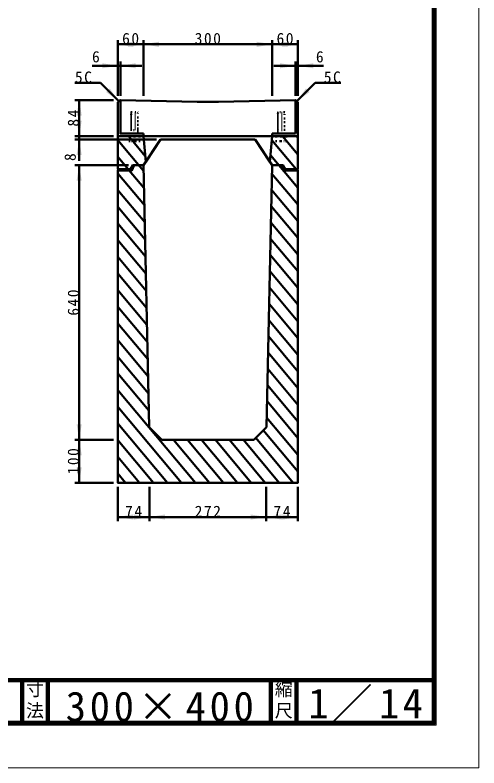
# Model space of a CAD drawing. Units: millimetres, scale not verified. Extents: x -2102 to 2102, y -1485 to 1485.
# Drawn here: x 1021 to 2102, y -1485 to 270 of the extents above; entities that cross this region are included whole.
import ezdxf
from ezdxf.enums import TextEntityAlignment as Align

# ---------------------------------------------------------------- set-up
doc = ezdxf.new("R2010")
doc.units = ezdxf.units.MM
doc.header["$LTSCALE"] = 5
doc.linetypes.add('DOTTED', pattern=[1.75, 0.25, -1.5])
doc.layers.add('0-0_V-nasSTD', color=7, linetype='Continuous', lineweight=35)
doc.layers.add('0-1_0', color=7, linetype='Continuous', lineweight=50)
doc.styles.add('ＭＳ ゴシック', font='')
doc.styles.get('ＭＳ ゴシック').set_extended_font_data('MS Gothic')

msp = doc.modelspace()

# ---------------------------------------------------------------- linework, layer by layer
at = {"layer": '0-0_V-nasSTD', "linetype": 'DOTTED', "lineweight": 50}
for p, q in [((1292.469, 44.045), (1291.469, 43.045)), ((1291.469, -5.955), (1291.469, 43.045)), ((1291.469, 42.324), (1307.469, 41.765)), ((1291.469, 40.324), (1307.469, 39.765)), ((1291.469, 38.324), (1307.469, 37.765)), ((1291.469, 36.324), (1307.469, 35.765)), ((1292.469, 44.045), (1306.469, 44.045)), ((1306.469, 44.045), (1307.469, 43.045)), ((1307.469, -11.955), (1307.469, 43.045)), ((1634.469, 44.045), (1633.469, 43.045)), ((1633.469, -11.955), (1633.469, 43.045)), ((1633.469, 42.324), (1649.469, 41.765)), ((1633.469, 40.324), (1649.469, 39.765)), ((1633.469, 38.324), (1649.469, 37.765)), ((1633.469, 36.324), (1649.469, 35.765)), ((1648.469, 44.045), (1634.469, 44.045)), ((1648.469, 44.045), (1649.469, 43.045)), ((1649.469, -5.955), (1649.469, 43.045)), ((1291.469, 34.324), (1307.469, 33.765)), ((1291.469, 32.324), (1307.469, 31.765)), ((1291.469, 30.324), (1307.469, 29.765)), ((1291.469, 28.324), (1307.469, 27.765)), ((1291.469, 26.324), (1307.469, 25.765)), ((1291.469, 24.324), (1307.469, 23.765)), ((1291.469, 22.324), (1307.469, 21.765)), ((1291.469, 20.324), (1307.469, 19.765)), ((1291.469, 18.324), (1307.469, 17.765)), ((1633.469, 34.324), (1649.469, 33.765)), ((1633.469, 32.324), (1649.469, 31.765)), ((1633.469, 30.324), (1649.469, 29.765)), ((1633.469, 28.324), (1649.469, 27.765)), ((1633.469, 26.324), (1649.469, 25.765)), ((1633.469, 24.324), (1649.469, 23.765)), ((1633.469, 22.324), (1649.469, 21.765)), ((1633.469, 20.324), (1649.469, 19.765)), ((1633.469, 18.324), (1649.469, 17.765)), ((1291.469, 16.324), (1307.469, 15.765)), ((1291.469, 14.324), (1307.469, 13.765)), ((1291.469, 12.324), (1307.469, 11.765)), ((1291.469, 10.324), (1307.469, 9.765)), ((1291.469, 8.324), (1307.469, 7.765)), ((1291.469, 6.324), (1307.469, 5.765)), ((1291.469, 4.324), (1307.469, 3.765)), ((1291.469, 2.324), (1299.469, 2.045)), ((1307.469, 2.045), (1291.469, 2.045)), ((1633.469, 16.324), (1649.469, 15.765)), ((1633.469, 14.324), (1649.469, 13.765)), ((1633.469, 12.324), (1649.469, 11.765)), ((1633.469, 10.324), (1649.469, 9.765)), ((1633.469, 8.324), (1649.469, 7.765)), ((1633.469, 6.324), (1649.469, 5.765)), ((1633.469, 4.324), (1649.469, 3.765)), ((1633.469, 2.324), (1641.469, 2.045)), ((1633.469, 2.045), (1649.469, 2.045)), ((1291.469, -5.955), (1291.469, -11.955)), ((1299.469, -23.955), (1299.469, -11.955)), ((1307.469, -5.955), (1307.469, -11.955)), ((1310.969, -23.955), (1310.969, -11.955)), ((1629.969, -23.955), (1629.969, -11.955)), ((1633.469, -5.955), (1633.469, -11.955)), ((1641.469, -23.955), (1641.469, -11.955)), ((1649.469, -5.955), (1649.469, -11.955)), ((1310.969, -23.955), (1287.969, -23.955)), ((1629.969, -23.955), (1652.969, -23.955))]:
    msp.add_line(p, q, dxfattribs=at)
at = {"layer": '0-0_V-nasSTD', "lineweight": 50}
for p, q in [((1292.202, -19.955), (1285.489, -11.955)), ((1320.742, -15.076), (1318.124, -11.955)), ((1680.469, -54.851), (1644.476, -11.955)), ((1680.469, -15.958), (1677.111, -11.955)), ((1320.752, -92.873), (1260.469, -21.031)), ((1324.541, -58.496), (1292.202, -19.955)), ((1321.169, -19.955), (1292.202, -19.955)), ((1676.451, -88.955), (1619.655, -21.268)), ((1284.829, -88.955), (1260.469, -59.924)), ((1680.469, -132.637), (1616.573, -56.488)), ((1322.499, -172.742), (1260.469, -98.817)), ((1321.625, -132.807), (1287.346, -91.955)), ((1680.469, -171.53), (1620.041, -99.515)), ((1680.469, -93.744), (1678.969, -91.955)), ((1680.469, -93.491), (1679.181, -91.955)), ((1323.373, -212.676), (1260.469, -137.711)), ((1680.469, -210.423), (1619.212, -137.42)), ((1680.469, -249.316), (1618.383, -175.325)), ((1324.246, -252.61), (1260.469, -176.604)), ((1325.12, -292.544), (1260.469, -215.497)), ((1680.469, -288.209), (1617.554, -213.23)), ((1325.993, -332.478), (1260.469, -254.39)), ((1680.469, -327.102), (1616.725, -251.135)), ((1326.867, -372.412), (1260.469, -293.283)), ((1680.469, -365.995), (1615.896, -289.039)), ((1327.74, -412.347), (1260.469, -332.176)), ((1680.469, -404.889), (1615.066, -326.944)), ((1680.469, -443.782), (1614.237, -364.849)), ((1328.614, -452.281), (1260.469, -371.069)), ((1680.469, -482.675), (1613.408, -402.754)), ((1329.488, -492.215), (1260.469, -409.962)), ((1330.361, -532.149), (1260.469, -448.855)), ((1680.469, -521.568), (1612.579, -440.659)), ((1331.235, -572.083), (1260.469, -487.748)), ((1680.469, -560.461), (1611.75, -478.564)), ((1680.469, -599.354), (1610.921, -516.469)), ((1332.108, -612.017), (1260.469, -526.642)), ((1680.469, -638.247), (1610.091, -554.374)), ((1332.982, -651.952), (1260.469, -565.535)), ((1680.469, -677.14), (1609.262, -592.279)), ((1441.318, -819.955), (1260.469, -604.428)), ((1680.469, -716.033), (1608.433, -630.184)), ((1408.683, -819.955), (1260.469, -643.321)), ((1376.048, -819.955), (1260.469, -682.214)), ((1680.469, -754.926), (1607.604, -668.089)), ((1680.469, -793.819), (1599.774, -697.651)), ((1669.765, -819.955), (1582.029, -715.396)), ((1343.413, -819.955), (1260.469, -721.107)), ((1473.954, -819.955), (1390.044, -719.955)), ((1506.589, -819.955), (1422.679, -719.955)), ((1539.224, -819.955), (1455.314, -719.955)), ((1571.859, -819.955), (1487.949, -719.955)), ((1604.494, -819.955), (1520.584, -719.955)), ((1637.129, -819.955), (1553.219, -719.955)), ((1310.778, -819.955), (1260.469, -760)), ((1278.142, -819.955), (1260.469, -798.893)), ((1610.469, -819.955), (1330.469, -819.955))]:
    msp.add_line(p, q, dxfattribs=at)
at = {"layer": '0-0_V-nasSTD', "lineweight": 100}
for p, q in [((1037.5, -1280), (1037.5, -1380)), ((1097.5, -1280), (1097.5, -1380)), ((1617.5, -1280), (1617.5, -1380)), ((1677.5, -1280), (1677.5, -1380))]:
    msp.add_line(p, q, dxfattribs=at)
at = {"layer": '0-0_V-nasSTD', "lineweight": 18}
for points in [[(-2102.5, -1485), (-2102.5, 1485), (2102.5, 1485), (2102.5, -1485)], [(-2002.5, -1385), (-2002.5, 1385), (2002.5, 1385), (2002.5, -1385)]]:
    msp.add_lwpolyline(points, close=True, dxfattribs=at)
at = {"layer": '0-0_V-nasSTD', "lineweight": 100}
msp.add_lwpolyline([(-1997.5, 1380), (-1997.5, -1380), (1997.5, -1380), (1997.5, 1380)], close=True, dxfattribs=at)
at = {"layer": '0-0_V-nasSTD', "lineweight": 50}
for points in [[(1260.469, -819.955), (1260.469, -91.955), (1293.469, -91.955), (1298.469, -79.955), (1295.469, -79.955), (1290.469, -88.955), (1260.469, -88.955), (1260.469, -19.955), (1321.169, -19.955), (1320.469, -11.955), (1620.469, -11.955), (1680.469, -11.955)], [(1620.469, -11.955), (1680.469, -11.955), (1680.469, -79.955), (1680.469, -88.955), (1650.469, -88.955), (1645.469, -79.955), (1642.469, -79.955), (1647.469, -91.955), (1679.181, -91.955), (1680.469, -93.491), (1680.469, -819.955), (1610.469, -819.955), (1330.469, -819.955), (1260.469, -819.955), (1260.469, -91.955), (1293.469, -91.955), (1298.469, -79.955), (1295.469, -79.955), (1290.469, -88.955), (1260.469, -88.955), (1260.469, -19.955), (1321.169, -19.955)], [(1292.202, -19.955), (1260.469, -19.955), (1260.469, -11.955), (1320.469, -11.955)], [(1680.469, -11.955), (1680.469, -79.955), (1680.469, -88.955), (1650.469, -88.955), (1645.469, -79.955), (1642.469, -79.955), (1647.469, -91.955), (1680.469, -91.955), (1680.469, -819.955)], [(1320.475, -80.255), (1320.469, -79.955), (1325.728, -72.067), (1360.469, -19.955), (1580.469, -19.955), (1615.21, -72.067), (1620.469, -79.955), (1620.48, -79.955)], [(1325.728, -72.067), (1325.728, -72.067), (1320.469, -79.955)], [(1620.469, -79.955), (1615.21, -72.067), (1615.21, -72.067)]]:
    msp.add_lwpolyline(points, dxfattribs=at)
at = {"layer": '0-0_V-nasSTD', "linetype": 'DOTTED', "lineweight": 50}
for points in [[(1287.969, -23.955), (1287.969, -11.955), (1310.969, -11.955)], [(1652.969, -23.955), (1652.969, -11.955), (1629.969, -11.955)]]:
    msp.add_lwpolyline(points, dxfattribs=at)
at = {"layer": '0-0_V-nasSTD'}
for points in [[(1260.469, 202.045), (1296.469, 196.045), (1296.469, 208.045)], [(1284.469, 196.045), (1284.469, 208.045), (1320.469, 202.045)], [(1320.469, 202.045), (1356.469, 196.045), (1356.469, 208.045)], [(1584.469, 196.045), (1584.469, 208.045), (1620.469, 202.045)], [(1620.469, 202.045), (1656.469, 196.045), (1656.469, 208.045)], [(1644.469, 196.045), (1644.469, 208.045), (1680.469, 202.045)], [(1224.469, 146.045), (1224.469, 158.045), (1260.469, 152.045)], [(1266.469, 152.045), (1302.469, 146.045), (1302.469, 158.045)], [(1638.469, 146.045), (1638.469, 158.045), (1674.469, 152.045)], [(1680.469, 152.045), (1716.469, 146.045), (1716.469, 158.045)], [(1233.271, 90.758), (1241.756, 99.243), (1262.969, 69.545)], [(1677.969, 69.545), (1699.183, 99.243), (1707.668, 90.758)], [(1164.469, 36.045), (1170.469, 72.045), (1176.469, 36.045)], [(1164.469, 24.045), (1170.469, -11.955), (1176.469, 24.045)], [(1164.469, -55.955), (1170.469, -19.955), (1176.469, -55.955)], [(1164.469, -115.955), (1170.469, -79.955), (1176.469, -115.955)], [(1164.469, -683.955), (1170.469, -719.955), (1176.469, -683.955)], [(1164.469, -755.955), (1170.469, -719.955), (1176.469, -755.955)], [(1164.469, -783.955), (1170.469, -819.955), (1176.469, -783.955)], [(1260.469, -899.955), (1296.469, -905.955), (1296.469, -893.955)], [(1298.469, -905.955), (1298.469, -893.955), (1334.469, -899.955)], [(1334.469, -899.955), (1370.469, -905.955), (1370.469, -893.955)], [(1570.469, -905.955), (1570.469, -893.955), (1606.469, -899.955)], [(1606.469, -899.955), (1642.469, -905.955), (1642.469, -893.955)], [(1644.469, -905.955), (1644.469, -893.955), (1680.469, -899.955)]]:
    msp.add_solid(points, dxfattribs=at)
at = {"layer": '0-1_0'}
for p, q in [((1260.469, 82.045), (1260.469, 212.045)), ((1320.469, 82.045), (1320.469, 212.045)), ((1620.469, 82.045), (1620.469, 212.045)), ((1680.469, 82.045), (1680.469, 212.045)), ((1266.469, 82.045), (1266.469, 162.045)), ((1674.469, 82.045), (1674.469, 162.045)), ((1200.469, 152.045), (1260.469, 152.045)), ((1260.469, 152.045), (1266.469, 152.045)), ((1316.469, 152.045), (1266.469, 152.045)), ((1624.469, 152.045), (1674.469, 152.045)), ((1674.469, 152.045), (1680.469, 152.045)), ((1740.469, 152.045), (1680.469, 152.045)), ((1220.543, 111.971), (1160.543, 111.971)), ((1220.543, 111.971), (1262.969, 69.545)), ((1720.396, 111.971), (1677.969, 69.545)), ((1720.396, 111.971), (1780.396, 111.971)), ((1250.469, 72.045), (1160.469, 72.045)), ((1170.469, -11.955), (1170.469, 72.045)), ((1265.469, 72.045), (1260.469, 67.045)), ((1266.469, 72.045), (1265.469, 72.045)), ((1445.469, 68.045), (1266.469, 72.045)), ((1674.469, 72.045), (1495.469, 68.045)), ((1674.469, -5.955), (1674.469, 72.045)), ((1675.469, 72.045), (1674.469, 72.045)), ((1675.469, 72.045), (1680.469, 67.045)), ((1260.469, -11.955), (1260.469, 67.045)), ((1445.469, 68.045), (1495.469, 68.045)), ((1680.469, -11.955), (1680.469, 67.045)), ((1250.469, -11.955), (1160.469, -11.955)), ((1170.469, -19.955), (1170.469, -11.955)), ((1320.469, -11.955), (1325.728, -72.067)), ((1620.469, -11.955), (1320.469, -11.955)), ((1620.469, -11.955), (1615.21, -72.067)), ((1620.469, -5.955), (1674.469, -5.955)), ((1350.469, -19.955), (1160.469, -19.955)), ((1170.469, -69.955), (1170.469, -19.955)), ((1360.469, -19.955), (1320.469, -79.955)), ((1360.469, -19.955), (1580.469, -19.955)), ((1580.469, -19.955), (1620.469, -79.955)), ((1285.469, -79.955), (1160.469, -79.955)), ((1170.469, -719.955), (1170.469, -79.955)), ((1295.469, -79.955), (1320.469, -79.955)), ((1320.475, -80.255), (1320.175, -79.955)), ((1607.118, -690.307), (1620.469, -79.955)), ((1620.48, -79.955), (1620.428, -79.894)), ((1645.469, -79.955), (1620.469, -79.955)), ((1293.469, -91.955), (1260.469, -91.955)), ((1647.469, -91.955), (1680.469, -91.955)), ((1680.469, -91.955), (1680.469, -819.955)), ((1607.118, -690.307), (1577.469, -719.955)), ((1250.469, -719.955), (1160.469, -719.955)), ((1170.469, -819.955), (1170.469, -719.955)), ((1577.469, -719.955), (1363.469, -719.955)), ((1250.469, -819.955), (1160.469, -819.955)), ((1260.469, -819.955), (1680.469, -819.955)), ((1610.469, -819.955), (1330.469, -819.955)), ((1260.469, -829.955), (1260.469, -909.955)), ((1334.469, -829.955), (1334.469, -909.955)), ((1606.469, -829.955), (1606.469, -909.955)), ((1680.469, -829.955), (1680.469, -909.955)), ((1260.469, -899.955), (1334.469, -899.955))]:
    msp.add_line(p, q, dxfattribs=at)
at = {"layer": '0-1_0', "lineweight": 100}
msp.add_line((-1997.5, -1280), (1997.5, -1280), dxfattribs=at)
at = {"layer": '0-1_0'}
for points in [[(1680.469, 202.045), (1620.469, 202.045), (1320.469, 202.045), (1260.469, 202.045)], [(1320.469, -5.955), (1266.469, -5.955), (1266.469, 72.045)], [(1320.469, -5.955), (1320.469, -11.955), (1260.469, -11.955)], [(1620.469, -5.955), (1620.469, -11.955), (1680.469, -11.955)], [(1260.469, -88.955), (1290.469, -88.955), (1295.469, -79.955)], [(1320.469, -79.955), (1298.469, -79.955), (1293.469, -91.955), (1260.469, -91.955), (1260.469, -819.955)], [(1320.469, -79.955), (1298.469, -79.955), (1293.469, -91.955)], [(1363.469, -719.955), (1333.821, -690.307), (1320.469, -79.955)], [(1620.469, -79.955), (1642.469, -79.955), (1647.469, -91.955)], [(1680.469, -91.955), (1647.469, -91.955), (1642.469, -79.955), (1620.469, -79.955)], [(1680.469, -88.955), (1650.469, -88.955), (1645.469, -79.955)], [(1334.469, -899.955), (1606.469, -899.955), (1680.469, -899.955)]]:
    msp.add_lwpolyline(points, dxfattribs=at)
for points in [[(1325.728, -72.067), (1320.469, -11.955), (1260.469, -11.955), (1260.469, -88.955), (1290.469, -88.955), (1295.469, -79.955), (1320.469, -79.955), (1360.469, -19.955)], [(1680.469, -88.955), (1680.469, -11.955), (1620.469, -11.955), (1615.21, -72.067), (1620.469, -79.955), (1645.469, -79.955), (1650.469, -88.955)]]:
    msp.add_lwpolyline(points, close=True, dxfattribs=at)

# ---------------------------------------------------------------- texts
at = {"layer": '0-0_V-nasSTD', "style": 'ＭＳ ゴシック'}
for s, height, p in [('6', 26.39, (1200.469, 152.045)), ('6', 26.39, (1722.469, 152.045)), ('寸', 30.79, (1046.482, -1326.001)), ('縮', 30.79, (1626.482, -1326.001)), ('法', 30.79, (1046.476, -1375.99)), ('尺', 30.79, (1626.476, -1375.99))]:
    msp.add_text(s, height=height, dxfattribs=at).set_placement(p, align=Align.BOTTOM_LEFT)
msp.add_text('8', height=26.39, rotation=90, dxfattribs=at).set_placement((1170.469, -69.955), align=Align.BOTTOM_LEFT)
at = {"layer": '0-0_V-nasSTD', "attachment_point": 7, "style": 'ＭＳ ゴシック'}
for s, insert, char_height in [('\\T1.2;60', (1270.669, 202.045), 26.39), ('\\T1.2;300', (1439.869, 202.045), 26.39), ('\\T1.2;60', (1630.669, 202.045), 26.39), ('\\T1.2;5C', (1160.543, 111.971), 26.39), ('\\T1.2;5C', (1740.796, 111.971), 26.39), ('\\T1.2;74', (1277.669, -899.955), 26.39), ('\\T1.2;272', (1439.869, -899.955), 26.39), ('\\T1.2;74', (1623.669, -899.955), 26.39), ('\\T1.16;1／14', (1704.533, -1377.418), 69.65), ('\\T1.18;300×400', (1139.081, -1377.492), 69.65)]:
    msp.add_mtext(s, dxfattribs=dict(at, insert=insert, char_height=char_height))
at = {"layer": '0-0_V-nasSTD', "char_height": 26.39, "attachment_point": 7, "rotation": 90, "style": 'ＭＳ ゴシック'}
for s, insert in [('\\T1.2;84', (1170.469, 10.245)), ('\\T1.2;640', (1170.469, -430.555)), ('\\T1.2;100', (1170.469, -800.555))]:
    msp.add_mtext(s, dxfattribs=dict(at, insert=insert))

doc.saveas('drawing.dxf')
